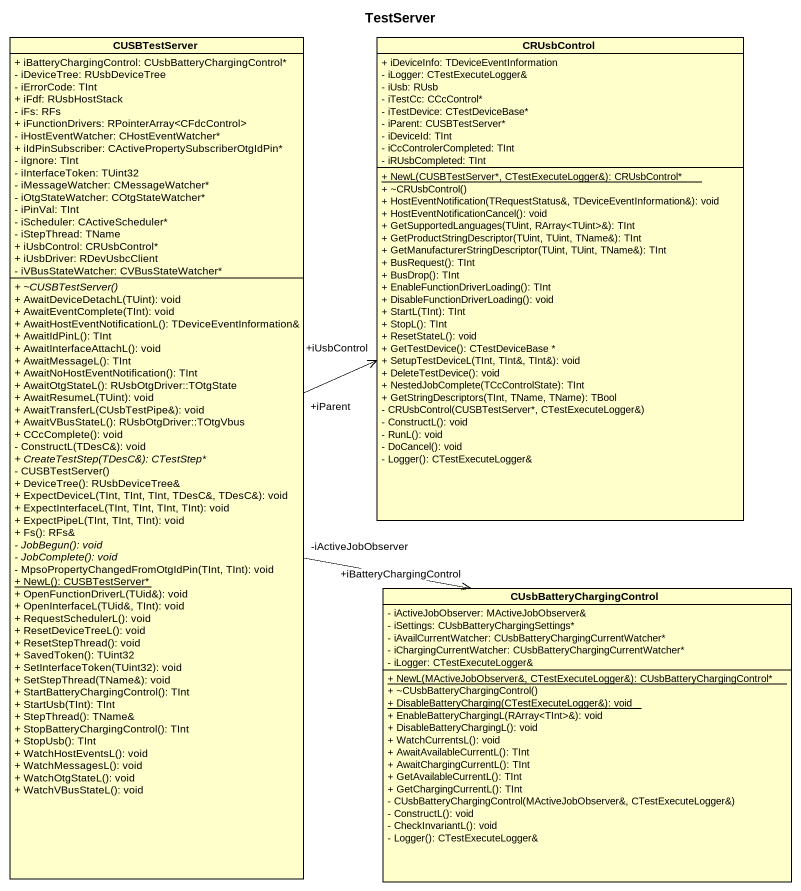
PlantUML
@startuml
title TestServer
hide circle
hide empty members
skinparam classAttributeIconSize 0
class CUSBTestServer {
  + iBatteryChargingControl: CUsbBatteryChargingControl*
  - iDeviceTree: RUsbDeviceTree
  - iErrorCode: TInt
  + iFdf: RUsbHostStack
  - iFs: RFs
  + iFunctionDrivers: RPointerArray<CFdcControl>
  - iHostEventWatcher: CHostEventWatcher*
  + iIdPinSubscriber: CActivePropertySubscriberOtgIdPin*
  - iIgnore: TInt
  - iInterfaceToken: TUint32
  - iMessageWatcher: CMessageWatcher*
  - iOtgStateWatcher: COtgStateWatcher*
  - iPinVal: TInt
  - iScheduler: CActiveScheduler*
  - iStepThread: TName
  + iUsbControl: CRUsbControl*
  + iUsbDriver: RDevUsbcClient
  - iVBusStateWatcher: CVBusStateWatcher*
  {abstract} + ~CUSBTestServer()
  + AwaitDeviceDetachL(TUint): void
  + AwaitEventComplete(TInt): void
  + AwaitHostEventNotificationL(): TDeviceEventInformation&
  + AwaitIdPinL(): TInt
  + AwaitInterfaceAttachL(): void
  + AwaitMessageL(): TInt
  + AwaitNoHostEventNotification(): TInt
  + AwaitOtgStateL(): RUsbOtgDriver::TOtgState
  + AwaitResumeL(TUint): void
  + AwaitTransferL(CUsbTestPipe&): void
  + AwaitVBusStateL(): RUsbOtgDriver::TOtgVbus
  + CCcComplete(): void
  - ConstructL(TDesC&): void
  {abstract} + CreateTestStep(TDesC&): CTestStep*
  - CUSBTestServer()
  + DeviceTree(): RUsbDeviceTree&
  + ExpectDeviceL(TInt, TInt, TInt, TDesC&, TDesC&): void
  + ExpectInterfaceL(TInt, TInt, TInt, TInt): void
  + ExpectPipeL(TInt, TInt, TInt): void
  + Fs(): RFs&
  {abstract} - JobBegun(): void
  {abstract} - JobComplete(): void
  - MpsoPropertyChangedFromOtgIdPin(TInt, TInt): void
  {static} + NewL(): CUSBTestServer*
  + OpenFunctionDriverL(TUid&): void
  + OpenInterfaceL(TUid&, TInt): void
  + RequestSchedulerL(): void
  + ResetDeviceTreeL(): void
  + ResetStepThread(): void
  + SavedToken(): TUint32
  + SetInterfaceToken(TUint32): void
  + SetStepThread(TName&): void
  + StartBatteryChargingControl(): TInt
  + StartUsb(TInt): TInt
  + StepThread(): TName&
  + StopBatteryChargingControl(): TInt
  + StopUsb(): TInt
  + WatchHostEventsL(): void
  + WatchMessagesL(): void
  + WatchOtgStateL(): void
  + WatchVBusStateL(): void
}
class CRUsbControl {
  + iDeviceInfo: TDeviceEventInformation
  - iLogger: CTestExecuteLogger&
  - iUsb: RUsb
  - iTestCc: CCcControl*
  - iTestDevice: CTestDeviceBase*
  - iParent: CUSBTestServer*
  - iDeviceId: TInt
  - iCcControlerCompleted: TInt
  - iRUsbCompleted: TInt
  {static} + NewL(CUSBTestServer*, CTestExecuteLogger&): CRUsbControl*
  + ~CRUsbControl()
  + HostEventNotification(TRequestStatus&, TDeviceEventInformation&): void
  + HostEventNotificationCancel(): void
  + GetSupportedLanguages(TUint, RArray<TUint>&): TInt
  + GetProductStringDescriptor(TUint, TUint, TName&): TInt
  + GetManufacturerStringDescriptor(TUint, TUint, TName&): TInt
  + BusRequest(): TInt
  + BusDrop(): TInt
  + EnableFunctionDriverLoading(): TInt
  + DisableFunctionDriverLoading(): void
  + StartL(TInt): TInt
  + StopL(): TInt
  + ResetStateL(): void
  + GetTestDevice(): CTestDeviceBase *
  + SetupTestDeviceL(TInt, TInt&, TInt&): void
  + DeleteTestDevice(): void
  + NestedJobComplete(TCcControlState): TInt
  + GetStringDescriptors(TInt, TName, TName): TBool
  - CRUsbControl(CUSBTestServer*, CTestExecuteLogger&)
  - ConstructL(): void
  - RunL(): void
  - DoCancel(): void
  - Logger(): CTestExecuteLogger&
}
class CUsbBatteryChargingControl {
  - iActiveJobObserver: MActiveJobObserver&
  - iSettings: CUsbBatteryChargingSettings*
  - iAvailCurrentWatcher: CUsbBatteryChargingCurrentWatcher*
  - iChargingCurrentWatcher: CUsbBatteryChargingCurrentWatcher*
  - iLogger: CTestExecuteLogger&
  {static} + NewL(MActiveJobObserver&, CTestExecuteLogger&): CUsbBatteryChargingControl*
  + ~CUsbBatteryChargingControl()
  {static} + DisableBatteryCharging(CTestExecuteLogger&): void
  + EnableBatteryChargingL(RArray<TInt>&): void
  + DisableBatteryChargingL(): void
  + WatchCurrentsL(): void
  + AwaitAvailableCurrentL(): TInt
  + AwaitChargingCurrentL(): TInt
  + GetAvailableCurrentL(): TInt
  + GetChargingCurrentL(): TInt
  - CUsbBatteryChargingControl(MActiveJobObserver&, CTestExecuteLogger&)
  - ConstructL(): void
  - CheckInvariantL(): void
  - Logger(): CTestExecuteLogger&
}
CUSBTestServer "+iParent" -right-> "+iUsbControl" CRUsbControl
CUSBTestServer "-iActiveJobObserver" --> "+iBatteryChargingControl" CUsbBatteryChargingControl
@enduml
